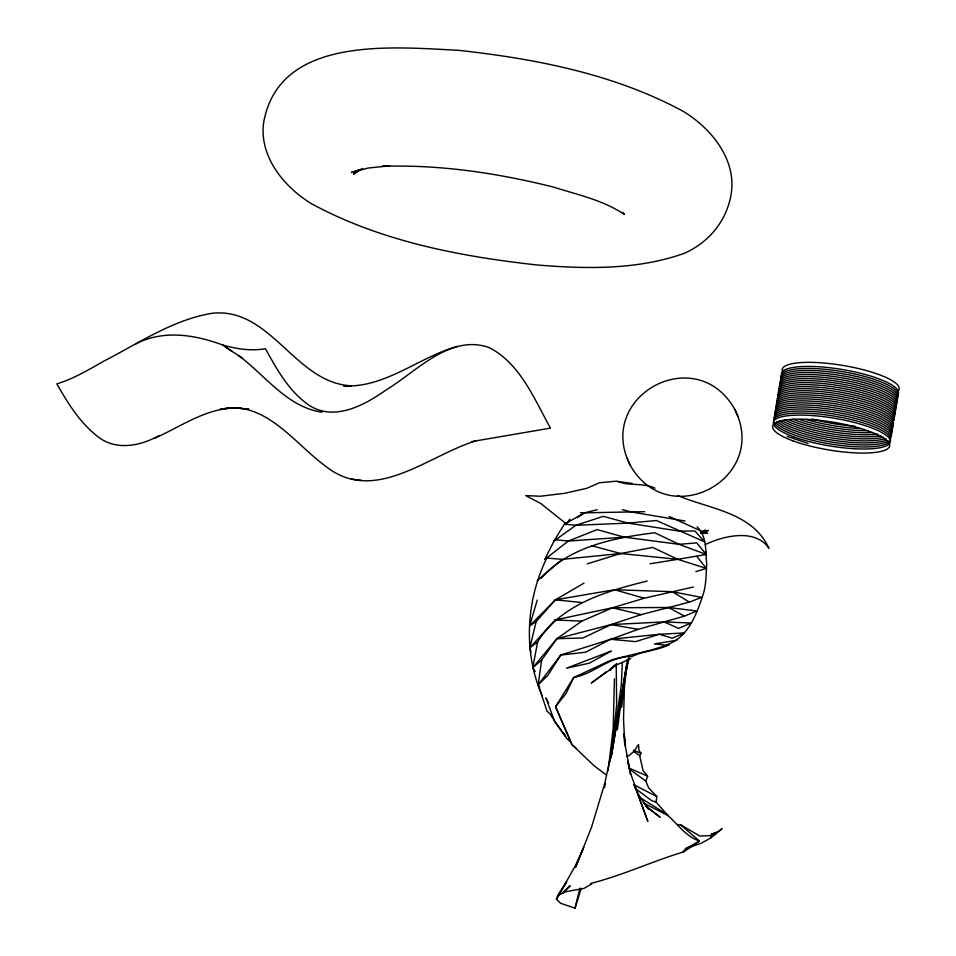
<?xml version="1.0" encoding="UTF-8"?>
<svg xmlns="http://www.w3.org/2000/svg" width="956" height="956" viewBox="0 0 956 956"><rect width="100%" height="100%" fill="white"/><g stroke="black" fill="none" stroke-linecap="round" stroke-linejoin="round"><path stroke-width="1.43" d="M614.409 678.784L613.214 728.329L608.064 770.799M697.079 526.899C707.249 536.232 705.397 552.114 706.759 564.733C705.994 573.923 706.245 583.232 703.783 592.242C697.235 612.796 688.738 637.891 665.723 645.157L654.454 643.926L676.92 640.269M622.356 662.747L621.352 684.472L611.027 757.75L611.434 754.834M542.387 696.028C522.944 652.924 526.039 600.368 546.784 558.077L562.152 559.368L620.599 553.524L652.661 547.43L677.768 559.332L706.353 568.402L695.872 571.604M612.342 745.465L616.668 704.99L616.214 665.555M621.663 707.297L625.355 673.167M625.367 673.072L624.603 680.015L627.005 663.811L624.423 687.065L623.515 718.577L624.794 745.644L624.196 733.611L625.63 747.915L630.602 774.384L627.793 761.299L630.673 773.607L647.821 821.443L634.21 784.673L639.887 798.427M570.529 741.904L566.645 738.438L563.837 733.192M617.397 729.691L621.352 699.577M552.771 718.326L550.393 714.335L546.987 711.085L538.204 684.759L541.598 660.166L556.906 638.68L581.81 621.137L612.449 607.777L644.153 598.253L693.291 587.02M626.347 666.535L611.589 754.75L627.554 659.246M581.2 888.363L575.058 908.2L560.61 903.289L556.416 899.238L566.693 881.683L557.611 895.497L566.334 891.578L583.746 888.483L591.597 884.025L590.844 883.38C622.619 875.433 652.494 861.141 683.91 851.832L699.445 841.077C685.715 836.357 678.318 824.717 667.981 815.564L656.031 802.036L656.82 796.611L648.491 787.589L645.862 781.088L629.693 769.365M620.695 698.944L609.94 761.836M617.421 721.422L627.375 663.428L626.73 666.165M710.75 838.006L722.079 828.625L719.462 830.931L711.491 834.218L710.75 838.006L701.429 843.156L685.703 848.653L682.572 852.334M647.2 581.021C606.582 591.19 560.897 604.025 537.63 641.954L532.755 667.742L535.193 671.459M624.447 679.429L629.06 657.931M612.844 745.871L604.849 783.072L591.441 827.49L575.56 867.259L583.71 847.458L575.428 865.598L556.416 899.238M626.789 666.093L628.068 660.488M604.503 787.756L605.495 783.43M584.02 583.124L555.376 599.83L536.149 621.591L529.839 647.786L531.022 652.1M574.938 908.188L579.957 888.16M556.715 898.855L557.563 895.593M536.149 621.591L529.636 625.869L537.248 600.105M645.862 781.088L647.654 776.176L643.03 770.56L639.707 755.694L640.986 753.208L639.026 750.52L638.488 744.473L634.868 749.97L633.613 750.484L633.72 751.5L639.707 755.694M564.363 524.199L553.966 540.988L575.882 525.286L603.296 516.336L628.104 523.123L679.214 531.142L694.964 530.998L704.584 541.825L656.39 520.518L628.104 523.123L575.882 525.286L564.363 524.199L584.558 512.834L597.213 509.703M539.674 687.268L538.204 684.759L560.766 655.039L610.645 639.289L638.178 629.347L684.472 616.13L696.852 610.968L668.459 607.49L612.449 607.777L555.089 619.966L529.839 647.786L537.63 641.954M565.665 524.701L569.955 519.168M610.071 670.419L613.74 665.95M529.636 625.869L555.376 599.83L614.541 589.733L672.343 591.716L701.501 597.38L689.431 602.113L641.094 614.636L611.123 624.579L556.906 638.68L532.755 667.742L541.598 660.166M538.204 684.759L547.872 675.342L560.766 655.039L585.502 652.243L610.645 639.289L659.27 634.27L684.245 632.956L681.58 635.011M562.403 893.274L570.135 885.794L562.953 892.665M540.845 578.571C569.382 546.306 614.003 537.881 654.8 532.755L679.023 544.322L706.305 554.456L705.767 551.779M633.72 751.5L629.179 755.515L626.622 756.531M537.2 580.627L562.152 559.368M609.928 669.284L616.775 663.87L612.27 667.276M606.606 671.65L591.274 683.038L616.967 664.743L630.602 658.624M360.52 169.403L353.445 174.159L362.647 168.387M577.149 517.698L584.558 512.834L644.643 511.687M700.724 532.611L705.265 529.983M351.318 385.77C295.38 383.368 271.086 307.294 212.638 313.221C173.239 319.435 139.11 343.073 104.12 360.962C88.92 369.602 73.708 378.791 56.846 383.834C68.414 404.316 81.427 425.121 100.906 438.876C118.903 450.575 141.679 445.305 159.21 435.542M685.703 848.653L699.445 841.077L680.947 825.016L677.923 824.693M705.349 544.573C723.728 535.611 755.61 528.298 768.971 548.385C752.503 512.261 709.973 509.237 677.744 495.543M154.251 438.398C182.094 426.221 210.069 405.021 242.071 408.451M664.026 621.914L678.664 628.367L690.997 623.025L664.026 621.914L611.123 624.579L582.933 637.987L556.906 638.68M471.846 441.576L550.453 428.121C534.177 398.843 520.458 363.925 489.341 347.649C450.324 333.62 416.697 371.358 386.415 389.773C364.929 404.878 334.755 421.787 309.23 405.356C289.082 391.578 277.013 369.614 265.445 348.737C251.141 351.222 236.443 349 222.629 344.985C194.905 334.672 163.356 329.569 135.943 343.849M684.245 632.956L672.319 638.202L659.27 634.27L635.549 641.631L610.645 639.289M457.601 346.335C418.824 357.066 385.399 388.136 343.622 385.865L348.952 385.889M358.882 169.75L351.342 172.462L368.18 168.041L389.642 165.818M475.909 440.883C428.455 455.068 374.166 505.593 325.171 465.859C293.707 442.855 264.609 399.082 220.023 409.431L230.946 407.77L248.644 409.001L244.7 408.666M716.128 833.847L710.917 835.592L699.84 836.022L680.947 825.016M711.491 834.218L716.355 832.64M700.832 532.874L708.253 530.508L702.827 531.261M587.247 563.861L620.599 553.524L677.768 559.332L706.305 554.456L696.733 542.877L679.023 544.322L624.268 537.176L597.13 529.612L568.294 541.048L544.609 559.571L554.755 539.65L568.294 541.048L624.268 537.176M650.092 563.789L677.768 559.332M388.148 165.89L382.304 166.32C439.963 164.468 497.514 173.072 553.333 187.053C577.448 194.725 603.188 200.091 624.423 214.479L622.774 212.304M580.507 512.703L584.558 512.834M555.089 619.966L581.81 621.137M700.569 532.886L707.643 533.34L701.8 532.934M685.07 521.032L631.94 512.069L622.284 509.668M555.376 599.83L582.18 602.531M632.131 483.425L615.939 481.215L599.52 482.756L586.59 488.349L564.709 493.296L540.26 496.248L525.704 495.602L540.917 503.573L566.705 524.175M351.509 479.075L361.942 480.414M611.123 624.579L638.178 629.347M322.148 412.215C287.111 407.208 265.433 375.457 238.737 355.632L241.796 357.759L225.688 347.112M612.449 607.777L641.094 614.636M617.696 481.406C629.418 486.437 642.85 482.278 654.98 488.229M591.692 545.721L620.599 553.524M614.541 589.733L644.153 598.253M808.059 443.417L787.123 436.342M656.031 802.036L651.562 800.578L635.178 788.365M633.613 750.484L640.986 753.208M628.905 768.015L647.654 776.176M669.152 516.455L701.286 531.13M643.364 802.909L667.981 815.564M633.804 784.709L656.82 796.611M668.459 607.49L684.472 616.13M672.343 591.716L689.431 602.113M639.11 797.017L667.802 814.894M222.629 344.985L232.189 351.545M606.092 774.766L594.214 765.864L571.999 744.688L555.556 706.699L573.672 677.541L612.258 659.616L649.781 650.415L669.391 644.571C657.453 650.618 643.782 650.749 631.665 656.653C609.665 655.852 594.584 673.657 573.672 677.541L565.928 693.65L555.556 706.699L571.999 744.688L576.492 748.488M646.137 806.446L660.13 817.237L645.252 805.597M565.163 735.797L553.536 719.462M697.032 556.643L706.353 568.402M565.115 736.216L554.695 721.577L545.936 697.964L548.589 703.186M638.381 794.364L648.359 809.158M734.698 409.204C696.183 341.017 594.979 396.083 630.159 465.154C668.686 533.329 769.891 478.275 734.698 409.204L737.793 416.302M627.076 458.055L630.159 465.154M883.523 437.179A59.284 14.041 9.5 0 1 831.744 435.84A59.284 14.041 9.5 0 1 781.781 420.377M775.065 413.207A59.284 14.041 9.5 0 1 835.771 408.045A59.284 14.041 9.5 0 1 891.685 432.674M888.972 442.401A59.284 14.041 9.5 0 1 828.314 443.608A59.284 14.041 9.5 0 1 774.025 422.433M773.703 421.321A59.284 14.041 9.5 0 1 830.035 415.466A59.284 14.041 9.5 0 1 890.657 438.72M890.657 439.784A59.284 14.041 9.5 0 1 889.678 441.744M886.475 440.119A59.284 14.041 9.5 0 1 829.748 439.676A59.284 14.041 9.5 0 1 777.061 421.441M774.384 417.258A59.284 14.041 9.5 0 1 837.277 412.466A59.284 14.041 9.5 0 1 890.347 437.681M867.833 430.738A59.284 14.041 9.5 0 1 800.112 419.744M776.415 405.081A59.284 14.041 9.5 0 1 839.308 400.301A59.284 14.041 9.5 0 1 892.39 425.504M877.728 434.215A59.284 14.041 9.5 0 1 789.835 420.114M775.746 409.144A59.284 14.041 9.5 0 1 838.639 404.352A59.284 14.041 9.5 0 1 891.709 429.567M854.855 426.197A59.284 14.041 9.5 0 1 852.083 425.982M850.685 425.85A59.284 14.041 9.5 0 1 812.134 419.063M777.097 401.03A59.284 14.041 9.5 0 1 837.815 395.868A59.284 14.041 9.5 0 1 893.717 420.509A59.284 14.041 9.5 0 0 833.094 397.206A59.284 14.041 9.5 0 0 776.762 403.062M777.778 396.967A59.284 14.041 9.5 0 1 840.671 392.187A59.284 14.041 9.5 0 1 893.752 417.39M778.459 392.916A59.284 14.041 9.5 0 1 841.352 388.124A59.284 14.041 9.5 0 1 894.422 413.339M779.14 388.853A59.284 14.041 9.5 0 1 839.846 383.691A59.284 14.041 9.5 0 1 895.76 408.332M779.821 384.802A59.284 14.041 9.5 0 1 840.527 379.64A59.284 14.041 9.5 0 1 896.441 404.269M781.172 376.688A59.284 14.041 9.5 0 1 844.064 371.896A59.284 14.041 9.5 0 1 897.146 397.099M780.502 379.675A59.284 14.041 9.5 0 1 845.558 376.341A59.284 14.041 9.5 0 1 896.465 401.161M781.518 374.656A59.284 14.041 9.5 0 1 844.411 369.864A59.284 14.041 9.5 0 1 897.481 395.079M780.837 378.707A59.284 14.041 9.5 0 1 841.543 373.545A59.284 14.041 9.5 0 1 897.457 398.186M782.187 370.593A59.284 14.041 9.5 0 1 845.08 365.813A59.284 14.041 9.5 0 1 898.162 391.016M888.423 441.003A59.284 14.041 9.5 0 1 831.385 442.031A59.284 14.041 9.5 0 1 775.985 422.743M774.049 419.29A59.284 14.041 9.5 0 1 830.382 413.434A59.284 14.041 9.5 0 1 891.004 436.689M885.722 438.493A59.284 14.041 9.5 0 1 831.421 437.872A59.284 14.041 9.5 0 1 779.212 420.903M774.73 414.175A59.284 14.041 9.5 0 1 839.786 410.841A59.284 14.041 9.5 0 1 890.693 435.649M880.942 435.745A59.284 14.041 9.5 0 1 784.302 419.612M775.4 411.176A59.284 14.041 9.5 0 1 838.293 406.384A59.284 14.041 9.5 0 1 891.374 431.598M872.697 432.614A59.284 14.041 9.5 0 1 792.703 419.158M776.081 407.113A59.284 14.041 9.5 0 1 836.799 401.95A59.284 14.041 9.5 0 1 892.701 426.591M861.248 428.599A59.284 14.041 9.5 0 1 805.944 419.457M780.156 382.77A59.284 14.041 9.5 0 1 843.049 377.979A59.284 14.041 9.5 0 1 896.119 403.193M778.112 394.948A59.284 14.041 9.5 0 1 838.83 389.785A59.284 14.041 9.5 0 1 894.744 414.414M777.443 398.999A59.284 14.041 9.5 0 1 840.336 394.207A59.284 14.041 9.5 0 1 893.406 419.421M778.793 390.885A59.284 14.041 9.5 0 1 841.686 386.093A59.284 14.041 9.5 0 1 894.768 411.307M779.475 386.822A59.284 14.041 9.5 0 1 842.367 382.041A59.284 14.041 9.5 0 1 895.449 407.244M263.593 122.798C259.148 156.665 283.992 186.838 311.214 203.556C380.488 241.223 459.274 256.375 536.913 264.955C586.1 269.018 637.198 270.082 684.353 253.304C709.555 242.047 727.504 219.94 731.412 192.407C735.857 158.553 711.013 128.379 683.791 111.661C614.529 73.982 535.73 58.83 458.091 50.262C392.689 47.179 278.973 35.145 263.593 122.798M611.027 651.167L589.362 663.177L566.442 668.208L611.027 651.167M792.966 440.859A59.284 14.041 9.5 0 0 888.65 447.826A59.284 14.041 9.5 0 0 811.871 419.636A59.284 14.041 9.5 0 0 792.966 440.859M793.635 436.796A59.284 14.041 9.5 0 0 889.331 443.763A59.284 14.041 9.5 0 0 812.552 415.573A59.284 14.041 9.5 0 0 793.635 436.796"/></g></svg>
